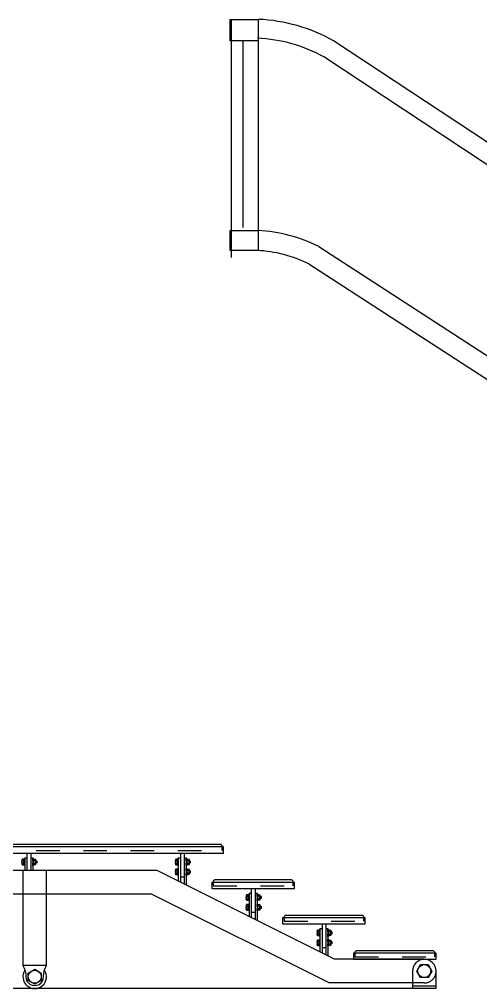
# Model space of a CAD drawing. Header units: millimetres. Extents: x 21.2 to 50.9, y 4.4 to 20.1.
# Drawn here: x 41.139 to 43.092, y 15.482 to 19.587 of the extents above; entities that cross this region are included whole.
import ezdxf

# ---------------------------------------------------------------- set-up
doc = ezdxf.new("R2010")
doc.units = ezdxf.units.MM
doc.linetypes.add('DASHED', pattern=[0.75, 0.5, -0.25])

# ---------------------------------------------------------------- blocks, each defined once
blk = doc.blocks.new('A$C69F00390')
for p, q in [((3944.2, 600), (2944.2, 600)), ((3933.2, 610), (2955.2, 610)), ((3938.2, 605), (3933.2, 610)), ((3938.2, 600), (3938.2, 605)), ((3944.2, 574), (3944.2, 600)), ((2944.2, 574), (3944.2, 574)), ((3091.2, 542), (3097.7, 542)), ((3098.7, 527.8), (3098.7, 544.6)), ((3100.5, 546.1), (3100.5, 526.3)), ((3102.2, 554), (3111.2, 554)), ((3102.2, 554), (3102.2, 500)), ((3111.2, 574), (3111.2, 500)), ((3127.2, 574), (3127.2, 500)), ((3127.2, 554), (3136.2, 554)), ((3136.2, 554), (3136.2, 500)), ((3138, 546.1), (3138, 526.3)), ((3139.7, 527.8), (3139.7, 544.6)), ((3147.2, 542), (3140.7, 542)), ((3148.2, 541.2), (3148.2, 531.6)), ((3148.2, 541.2), (3149.1, 531.2)), ((3150.6, 532), (3150, 540.4)), ((3151.6, 541.2), (3152.4, 531.2)), ((3741.2, 542), (3747.7, 542)), ((3748.7, 527.8), (3748.7, 544.6)), ((3750.5, 546.1), (3750.5, 526.3)), ((3752.2, 554), (3761.2, 554)), ((3752.2, 554), (3752.2, 455)), ((3761.2, 574), (3761.2, 450.5)), ((3777.2, 574), (3777.2, 442.5)), ((3777.2, 554), (3786.2, 554)), ((3786.2, 554), (3786.2, 438)), ((3788, 546.1), (3788, 526.3)), ((3789.7, 527.8), (3789.7, 544.6)), ((3797.2, 542), (3790.7, 542)), ((3798.2, 541.2), (3799.1, 531.2)), ((3798.2, 541.2), (3798.2, 531.6)), ((3800.6, 532), (3800, 540.4)), ((3801.6, 541.2), (3802.4, 531.2)), ((3091.2, 530.4), (3097.7, 530.4)), ((3147.2, 530.4), (3140.7, 530.4)), ((3741.2, 530.4), (3747.7, 530.4)), ((3741.2, 499.9), (3747.7, 499.9)), ((3748.7, 485.7), (3748.7, 502.6)), ((3750.5, 504), (3750.5, 484.3)), ((3788, 504), (3788, 484.3)), ((3789.7, 485.7), (3789.7, 502.6)), ((3797.2, 530.4), (3790.7, 530.4)), ((3797.2, 499.9), (3790.7, 499.9)), ((3798.2, 499.2), (3799.1, 489.2)), ((3798.2, 499.2), (3798.2, 489.5)), ((3800.6, 490), (3800, 498.4)), ((3801.6, 499.2), (3802.4, 489.2)), ((3741.2, 488.4), (3747.7, 488.4)), ((3761.2, 474), (3777.2, 474)), ((3797.2, 488.4), (3790.7, 488.4)), ((4061.2, 424), (4061.2, 300.5)), ((4077.2, 424), (4077.2, 292.5)), ((4041.2, 392), (4047.7, 392)), ((4041.2, 380.4), (4047.7, 380.4)), ((4048.7, 377.8), (4048.7, 394.6)), ((4050.5, 396.1), (4050.5, 376.3)), ((4052.2, 404), (4052.2, 305)), ((4086.2, 404), (4086.2, 288)), ((4088, 396.1), (4088, 376.3)), ((4089.7, 377.8), (4089.7, 394.6)), ((4097.2, 392), (4090.7, 392)), ((4097.2, 380.4), (4090.7, 380.4)), ((4098.2, 391.2), (4099.1, 381.2)), ((4098.2, 391.2), (4098.2, 381.6)), ((4100.6, 382), (4100, 390.4)), ((4101.6, 391.2), (4102.4, 381.2)), ((4041.2, 349.9), (4047.7, 349.9)), ((4041.2, 338.4), (4047.7, 338.4)), ((4048.7, 335.7), (4048.7, 352.6)), ((4050.5, 354), (4050.5, 334.3)), ((4088, 354), (4088, 334.3)), ((4089.7, 335.7), (4089.7, 352.6)), ((4097.2, 349.9), (4090.7, 349.9)), ((4097.2, 338.4), (4090.7, 338.4)), ((4098.2, 349.2), (4099.1, 339.2)), ((4098.2, 349.2), (4098.2, 339.5)), ((4100.6, 340), (4100, 348.4)), ((4101.6, 349.2), (4102.4, 339.2)), ((4352.2, 254), (4352.2, 155)), ((4361.2, 274), (4361.2, 150.5)), ((4377.2, 274), (4377.2, 142.5)), ((4386.2, 254), (4386.2, 138)), ((4341.2, 242), (4347.7, 242)), ((4341.2, 230.4), (4347.7, 230.4)), ((4348.7, 227.8), (4348.7, 244.6)), ((4350.5, 246.1), (4350.5, 226.3)), ((4388, 246.1), (4388, 226.3)), ((4389.7, 227.8), (4389.7, 244.6)), ((4397.2, 242), (4390.7, 242)), ((4397.2, 230.4), (4390.7, 230.4)), ((4398.2, 241.2), (4399.1, 231.2)), ((4398.2, 241.2), (4398.2, 231.6)), ((4400.6, 232), (4400, 240.4)), ((4401.6, 241.2), (4402.4, 231.2)), ((4341.2, 199.9), (4347.7, 199.9)), ((4341.2, 188.4), (4347.7, 188.4)), ((4348.7, 185.7), (4348.7, 202.6)), ((4350.5, 204), (4350.5, 184.3)), ((4388, 204), (4388, 184.3)), ((4389.7, 185.7), (4389.7, 202.6)), ((4397.2, 199.9), (4390.7, 199.9)), ((4397.2, 188.4), (4390.7, 188.4)), ((4398.2, 199.2), (4399.1, 189.2)), ((4398.2, 199.2), (4398.2, 189.5)), ((4400.6, 190), (4400, 198.4)), ((4401.6, 199.2), (4402.4, 189.2)), ((4844.2, 150), (4494.2, 150)), ((4494.2, 150), (4494.2, 124)), ((4494.2, 124), (4844.2, 124)), ((4505.2, 160), (4500.2, 155)), ((4500.2, 155), (4500.2, 150)), ((4833.2, 160), (4505.2, 160)), ((4838.2, 155), (4833.2, 160)), ((4838.2, 150), (4838.2, 155)), ((4844.2, 124), (4844.2, 150)), ((3194.2, 98.2), (3094.2, 98.2)), ((4844.2, 10), (4744.2, 10)), ((4844.2, 0), (0, 0))]:
    blk.add_line(p, q)
at = {"linetype": 'DASHED'}
for points in [[(2950.2, 600), (2950.2, 585), (3938.2, 585), (3938.2, 600)], [(3900.2, 450), (3900.2, 435), (4238.2, 435), (4238.2, 450)], [(4200.2, 300), (4200.2, 285), (4538.2, 285), (4538.2, 300)], [(4500.2, 150), (4500.2, 135), (4838.2, 135), (4838.2, 150)]]:
    blk.add_lwpolyline(points, dxfattribs=at)
for points in [[(3102.2, 540.2), (3102.2, 551.1), (3100.5, 551.1), (3100.5, 546.1), (3098.7, 546.1), (3098.7, 544.6, 0.201578), (3097.6, 547.7), (3091.4, 547.7, 0.196126), (3090.2, 545, 0.196126)], [(3090.2, 545), (3090.2, 545), (3090.2, 527.5, 0.22641), (3091.4, 524.7), (3097.6, 524.6, 0.193582), (3098.7, 527.8), (3098.7, 526.3), (3100.5, 526.3), (3100.5, 521.3), (3102.2, 521.3), (3102.2, 531.4)], [(3090.2, 527.8, -0.219294), (3091.2, 530.4, -0.173205), (3091.2, 542, -0.102242), (3090.2, 544.6)], [(3098.7, 527.8, 0.219294), (3097.7, 530.4, 0.173205), (3097.7, 542, 0.102242), (3098.7, 544.6)], [(3136.2, 540.2), (3136.2, 551.1), (3138, 551.1), (3138, 546.1), (3139.7, 546.1), (3139.7, 544.6, -0.201578), (3140.9, 547.7), (3147.1, 547.7, -0.203722), (3148.2, 544.9), (3148.2, 541.2), (3150, 540.4), (3151.6, 541.2), (3153.2, 540.4), (3153.2, 531.6), (3152.4, 531.2), (3150.6, 532), (3149.1, 531.2), (3148.2, 531.6), (3148.2, 527.5, -0.22641), (3147.1, 524.7), (3140.9, 524.6, -0.193582), (3139.7, 527.8), (3139.7, 526.3), (3138, 526.3), (3138, 521.3), (3136.2, 521.3), (3136.2, 531.4)], [(3139.7, 527.8, -0.219294), (3140.7, 530.4, -0.173205), (3140.7, 542, -0.102242), (3139.7, 544.6)], [(3148.2, 527.8, 0.219294), (3147.2, 530.4, 0.173205), (3147.2, 542, 0.102242), (3148.2, 544.6)], [(3752.2, 540.2), (3752.2, 551.1), (3750.5, 551.1), (3750.5, 546.1), (3748.7, 546.1), (3748.7, 544.6, 0.201578), (3747.6, 547.7), (3741.4, 547.7, 0.196126), (3740.2, 545, 0.196126)], [(3740.2, 545), (3740.2, 545), (3740.2, 527.5, 0.22641), (3741.4, 524.7), (3747.6, 524.6, 0.193582), (3748.7, 527.8), (3748.7, 526.3), (3750.5, 526.3), (3750.5, 521.3), (3752.2, 521.3), (3752.2, 531.4)], [(3740.2, 527.8, -0.219294), (3741.2, 530.4, -0.173205), (3741.2, 542, -0.102242), (3740.2, 544.6)], [(3748.7, 527.8, 0.219294), (3747.7, 530.4, 0.173205), (3747.7, 542, 0.102242), (3748.7, 544.6)], [(3786.2, 540.2), (3786.2, 551.1), (3788, 551.1), (3788, 546.1), (3789.7, 546.1), (3789.7, 544.6, -0.201578), (3790.9, 547.7), (3797.1, 547.7, -0.203722), (3798.2, 544.9), (3798.2, 541.2), (3800, 540.4), (3801.6, 541.2), (3803.2, 540.4), (3803.2, 531.6), (3802.4, 531.2), (3800.6, 532), (3799.1, 531.2), (3798.2, 531.6), (3798.2, 527.5, -0.22641), (3797.1, 524.7), (3790.9, 524.6, -0.193582), (3789.7, 527.8), (3789.7, 526.3), (3788, 526.3), (3788, 521.3), (3786.2, 521.3), (3786.2, 531.4)], [(3789.7, 527.8, -0.219294), (3790.7, 530.4, -0.173205), (3790.7, 542, -0.102242), (3789.7, 544.6)], [(3798.2, 527.8, 0.219294), (3797.2, 530.4, 0.173205), (3797.2, 542, 0.102242), (3798.2, 544.6)], [(3094.2, 500), (3094.2, 98.2, -0.137111), (3106.8, 51.4, 1.036774), (3181.6, 51.4, -0.137111), (3194.2, 98.2), (3194.2, 500)], [(3752.2, 498.2), (3752.2, 509), (3750.5, 509), (3750.5, 504), (3748.7, 504), (3748.7, 502.6, 0.201578), (3747.6, 505.7), (3741.4, 505.7, 0.203722), (3740.2, 502.8), (3740.2, 489.5)], [(3740.2, 485.7, -0.219294), (3741.2, 488.4, -0.173205), (3741.2, 499.9, -0.102242), (3740.2, 502.6)], [(3748.7, 485.7, 0.219294), (3747.7, 488.4, 0.173205), (3747.7, 499.9, 0.102242), (3748.7, 502.6)], [(3786.2, 498.2), (3786.2, 509), (3788, 509), (3788, 504), (3789.7, 504), (3789.7, 502.6, -0.201578), (3790.9, 505.7), (3797.1, 505.7, -0.203722), (3798.2, 502.8), (3798.2, 499.2), (3800, 498.4), (3801.6, 499.2), (3803.2, 498.4), (3803.2, 489.6), (3802.4, 489.2), (3800.6, 490), (3799.1, 489.2), (3798.2, 489.5), (3798.2, 485.5, -0.22641), (3797.1, 482.6), (3790.9, 482.6, -0.193582), (3789.7, 485.7), (3789.7, 484.3), (3788, 484.3), (3788, 479.3), (3786.2, 479.3), (3786.2, 489.4)], [(3789.7, 485.7, -0.219294), (3790.7, 488.4, -0.173205), (3790.7, 499.9, -0.102242), (3789.7, 502.6)], [(3798.2, 485.7, 0.219294), (3797.2, 488.4, 0.173205), (3797.2, 499.9, 0.102242), (3798.2, 502.6)], [(3740.2, 489.5), (3740.2, 489.5), (3740.2, 485.5, 0.22641), (3741.4, 482.6), (3747.6, 482.6, 0.193582), (3748.7, 485.7), (3748.7, 484.3), (3750.5, 484.3), (3750.5, 479.3), (3752.2, 479.3), (3752.2, 489.4)], [(4052.2, 390.2), (4052.2, 401.1), (4050.5, 401.1), (4050.5, 396.1), (4048.7, 396.1), (4048.7, 394.6, 0.201578), (4047.6, 397.7), (4041.4, 397.7, 0.196126), (4040.2, 395, 0.196126)], [(4040.2, 395), (4040.2, 395), (4040.2, 377.5, 0.22641), (4041.4, 374.7), (4047.6, 374.6, 0.193582), (4048.7, 377.8), (4048.7, 376.3), (4050.5, 376.3), (4050.5, 371.3), (4052.2, 371.3), (4052.2, 381.4)], [(4040.2, 377.8, -0.219294), (4041.2, 380.4, -0.173205), (4041.2, 392, -0.102242), (4040.2, 394.6)], [(4048.7, 377.8, 0.219294), (4047.7, 380.4, 0.173205), (4047.7, 392, 0.102242), (4048.7, 394.6)], [(4086.2, 390.2), (4086.2, 401.1), (4088, 401.1), (4088, 396.1), (4089.7, 396.1), (4089.7, 394.6, -0.201578), (4090.9, 397.7), (4097.1, 397.7, -0.203722), (4098.2, 394.9), (4098.2, 391.2), (4100, 390.4), (4101.6, 391.2), (4103.2, 390.4), (4103.2, 381.6), (4102.4, 381.2), (4100.6, 382), (4099.1, 381.2), (4098.2, 381.6), (4098.2, 377.5, -0.22641), (4097.1, 374.7), (4090.9, 374.6, -0.193582), (4089.7, 377.8), (4089.7, 376.3), (4088, 376.3), (4088, 371.3), (4086.2, 371.3), (4086.2, 381.4)], [(4089.7, 377.8, -0.219294), (4090.7, 380.4, -0.173205), (4090.7, 392, -0.102242), (4089.7, 394.6)], [(4098.2, 377.8, 0.219294), (4097.2, 380.4, 0.173205), (4097.2, 392, 0.102242), (4098.2, 394.6)], [(4052.2, 348.2), (4052.2, 359), (4050.5, 359), (4050.5, 354), (4048.7, 354), (4048.7, 352.6, 0.201578), (4047.6, 355.7), (4041.4, 355.7, 0.203722), (4040.2, 352.8), (4040.2, 339.5)], [(4040.2, 335.7, -0.219294), (4041.2, 338.4, -0.173205), (4041.2, 349.9, -0.102242), (4040.2, 352.6)], [(4040.2, 339.5), (4040.2, 339.5), (4040.2, 335.5, 0.22641), (4041.4, 332.6), (4047.6, 332.6, 0.193582), (4048.7, 335.7), (4048.7, 334.3), (4050.5, 334.3), (4050.5, 329.3), (4052.2, 329.3), (4052.2, 339.4)], [(4048.7, 335.7, 0.219294), (4047.7, 338.4, 0.173205), (4047.7, 349.9, 0.102242), (4048.7, 352.6)], [(4086.2, 348.2), (4086.2, 359), (4088, 359), (4088, 354), (4089.7, 354), (4089.7, 352.6, -0.201578), (4090.9, 355.7), (4097.1, 355.7, -0.203722), (4098.2, 352.8), (4098.2, 349.2), (4100, 348.4), (4101.6, 349.2), (4103.2, 348.4), (4103.2, 339.6), (4102.4, 339.2), (4100.6, 340), (4099.1, 339.2), (4098.2, 339.5), (4098.2, 335.5, -0.22641), (4097.1, 332.6), (4090.9, 332.6, -0.193582), (4089.7, 335.7), (4089.7, 334.3), (4088, 334.3), (4088, 329.3), (4086.2, 329.3), (4086.2, 339.4)], [(4089.7, 335.7, -0.219294), (4090.7, 338.4, -0.173205), (4090.7, 349.9, -0.102242), (4089.7, 352.6)], [(4098.2, 335.7, 0.219294), (4097.2, 338.4, 0.173205), (4097.2, 349.9, 0.102242), (4098.2, 352.6)], [(4352.2, 240.2), (4352.2, 251.1), (4350.5, 251.1), (4350.5, 246.1), (4348.7, 246.1), (4348.7, 244.6, 0.201578), (4347.6, 247.7), (4341.4, 247.7, 0.196126), (4340.2, 245, 0.196126)], [(4386.2, 240.2), (4386.2, 251.1), (4388, 251.1), (4388, 246.1), (4389.7, 246.1), (4389.7, 244.6, -0.201578), (4390.9, 247.7), (4397.1, 247.7, -0.203722), (4398.2, 244.9), (4398.2, 241.2), (4400, 240.4), (4401.6, 241.2), (4403.2, 240.4), (4403.2, 231.6), (4402.4, 231.2), (4400.6, 232), (4399.1, 231.2), (4398.2, 231.6), (4398.2, 227.5, -0.22641), (4397.1, 224.7), (4390.9, 224.6, -0.193582), (4389.7, 227.8), (4389.7, 226.3), (4388, 226.3), (4388, 221.3), (4386.2, 221.3), (4386.2, 231.4)], [(4340.2, 245), (4340.2, 245), (4340.2, 227.5, 0.22641), (4341.4, 224.7), (4347.6, 224.6, 0.193582), (4348.7, 227.8), (4348.7, 226.3), (4350.5, 226.3), (4350.5, 221.3), (4352.2, 221.3), (4352.2, 231.4)], [(4340.2, 227.8, -0.219294), (4341.2, 230.4, -0.173205), (4341.2, 242, -0.102242), (4340.2, 244.6)], [(4352.2, 198.2), (4352.2, 209), (4350.5, 209), (4350.5, 204), (4348.7, 204), (4348.7, 202.6, 0.201578), (4347.6, 205.7), (4341.4, 205.7, 0.203722), (4340.2, 202.8), (4340.2, 189.5)], [(4348.7, 227.8, 0.219294), (4347.7, 230.4, 0.173205), (4347.7, 242, 0.102242), (4348.7, 244.6)], [(4386.2, 198.2), (4386.2, 209), (4388, 209), (4388, 204), (4389.7, 204), (4389.7, 202.6, -0.201578), (4390.9, 205.7), (4397.1, 205.7, -0.203722), (4398.2, 202.8), (4398.2, 199.2), (4400, 198.4), (4401.6, 199.2), (4403.2, 198.4), (4403.2, 189.6), (4402.4, 189.2), (4400.6, 190), (4399.1, 189.2), (4398.2, 189.5), (4398.2, 185.5, -0.22641), (4397.1, 182.6), (4390.9, 182.6, -0.193582), (4389.7, 185.7), (4389.7, 184.3), (4388, 184.3), (4388, 179.3), (4386.2, 179.3), (4386.2, 189.4)], [(4389.7, 227.8, -0.219294), (4390.7, 230.4, -0.173205), (4390.7, 242, -0.102242), (4389.7, 244.6)], [(4398.2, 227.8, 0.219294), (4397.2, 230.4, 0.173205), (4397.2, 242, 0.102242), (4398.2, 244.6)], [(4340.2, 185.7, -0.219294), (4341.2, 188.4, -0.173205), (4341.2, 199.9, -0.102242), (4340.2, 202.6)], [(4340.2, 189.5), (4340.2, 189.5), (4340.2, 185.5, 0.22641), (4341.4, 182.6), (4347.6, 182.6, 0.193582), (4348.7, 185.7), (4348.7, 184.3), (4350.5, 184.3), (4350.5, 179.3), (4352.2, 179.3), (4352.2, 189.4)], [(4348.7, 185.7, 0.219294), (4347.7, 188.4, 0.173205), (4347.7, 199.9, 0.102242), (4348.7, 202.6)], [(4389.7, 185.7, -0.219294), (4390.7, 188.4, -0.173205), (4390.7, 199.9, -0.102242), (4389.7, 202.6)], [(4398.2, 185.7, 0.219294), (4397.2, 188.4, 0.173205), (4397.2, 199.9, 0.102242), (4398.2, 202.6)], [(4844.2, 0), (4844.2, 74, 1), (4744.2, 74), (4744.2, 0)]]:
    blk.add_lwpolyline(points, format="xyb")
for points in [[(4794.2, 124), (4414.2, 124), (3662.2, 500), (2944.2, 500)], [(4238.2, 450), (4238.2, 455), (4233.2, 460), (3905.2, 460), (3900.2, 455), (3900.2, 450)], [(4744.2, 24), (4390.6, 24), (3638.6, 400), (2944.2, 400)], [(4052.2, 404), (4061.2, 404)], [(4077.2, 404), (4086.2, 404)], [(4061.2, 324), (4077.2, 324)], [(4538.2, 300), (4538.2, 305), (4533.2, 310), (4205.2, 310), (4200.2, 305), (4200.2, 300)], [(4352.2, 254), (4361.2, 254)], [(4377.2, 254), (4386.2, 254)], [(4361.2, 174), (4377.2, 174)]]:
    blk.add_lwpolyline(points)
for points in [[(3894.2, 450), (3894.2, 424), (4244.2, 424), (4244.2, 450)], [(4194.2, 300), (4194.2, 274), (4544.2, 274), (4544.2, 300)], [(4810.1, 101.5), (4826, 74), (4810.1, 46.5), (4778.3, 46.5), (4762.5, 74), (4778.3, 101.5)], [(3171.7, 34.1), (3144.2, 18.2), (3116.7, 34.1), (3116.7, 65.9), (3144.2, 81.8), (3171.7, 65.9)]]:
    blk.add_lwpolyline(points, close=True)
blk.add_lwpolyline([(4844.2, 74, -0.414214), (4794.2, 24), (4744.2, 24)], format="xyb", dxfattribs=at)
for centre in [(4794.2, 74), (3144.2, 50)]:
    blk.add_circle(centre, 27.5)
blk.add_arc((3144.2, 50), 50, 145.5369, 34.4631)
blk = doc.blocks.new('A$C34785763')
at = {"linetype": 'Continuous'}
for p, q in [((0, 3888.2), (0, 3978.9)), ((0, 3978.9), (118.1, 3978.9)), ((4.1, 3978.9), (4.1, 2971)), ((118.1, 3978.9), (118.1, 3888.2)), ((118.1, 3888.2), (0, 3888.2)), ((54.5, 3097.5), (54.5, 3888.2)), ((118.1, 3888.2), (118.1, 3084.6)), ((1432.2, 3231.3), (437.6, 3888.1)), ((1363.8, 3180.6), (396.1, 3819.7)), ((1658.9, 3100.7), (1378.8, 3266.6)), ((0, 3000), (0, 3084.6)), ((0, 3084.6), (118.1, 3084.6)), ((118.1, 3084.6), (118.1, 3000)), ((118.1, 3000), (0, 3000)), ((374.6, 3017.2), (1356.5, 2379.9)), ((2986.7, 0), (2986.7, 3000)), ((332.6, 2943.7), (1418.5, 2238.8)), ((2158.5, 2952.3), (2986.7, 2952.3)), ((2900.7, 990), (2900.7, 2952.3)), ((2986.7, 2145), (2986.7, 2952.3)), ((2158.5, 2894.3), (2900.7, 2894.3)), ((2468.7, 2236), (2468.7, 2834)), ((2468.7, 2834), (2900.7, 2834)), ((2900.7, 2834), (2900.7, 2236)), ((2512.7, 2236), (2512.7, 2790)), ((2512.7, 2790), (2866.7, 2790)), ((2866.7, 2790), (2512.7, 2790)), ((2512.7, 2790), (2512.7, 2236)), ((2515.1, 2236), (2515.1, 2790)), ((2516.2, 2236), (2516.2, 2790)), ((2517.8, 2236), (2517.8, 2790)), ((2520.2, 2236), (2520.2, 2790)), ((2523.7, 2236), (2523.7, 2790)), ((2528.9, 2236), (2528.9, 2790)), ((2536.5, 2236), (2536.5, 2790)), ((2547.7, 2236), (2547.7, 2790)), ((2564.2, 2236), (2564.2, 2790)), ((2588.4, 2236), (2588.4, 2790)), ((2624, 2236), (2624, 2790)), ((2676.4, 2236), (2676.4, 2790)), ((2753.4, 2236), (2753.4, 2790)), ((2866.7, 2790), (2866.7, 2236)), ((2866.7, 2236), (2866.7, 2790)), ((1769.2, 1296.3), (1769.2, 2505)), ((1876.7, 1374.7), (1876.7, 2505)), ((2417.7, 2145), (2417.7, 2228)), ((2417.7, 2228), (2900.7, 2228)), ((2900.7, 2236), (2468.7, 2236)), ((2900.7, 2228), (2505.7, 2228)), ((2866.7, 2236), (2512.7, 2236)), ((2512.7, 2236), (2866.7, 2236)), ((1876.7, 2145), (2900.7, 2145)), ((2986.7, 0), (2986.7, 2145)), ((1876.7, 1980), (2900.7, 1980)), ((1876.7, 1980), (2900.7, 1980)), ((1711.7, 1847.1), (1711.7, 1137.1)), ((1876.7, 1815), (2900.7, 1815)), ((1876.7, 1650), (2900.7, 1650)), ((1876.7, 1485), (2900.7, 1485)), ((1876.7, 1390), (1876.7, 495)), ((1876.7, 1320), (2900.7, 1320)), ((1876.7, 1155), (2900.7, 1155)), ((1876.7, 990), (2900.7, 990)), ((2900.7, 994), (2883.7, 994)), ((2883.7, 994), (2883.7, 909)), ((2900.7, 994), (2986.7, 994)), ((1676.7, 985), (1576.7, 985)), ((1576.7, 985), (1576.7, 908)), ((1676.7, 908), (1676.7, 985)), ((1576.7, 908), (1676.7, 908)), ((1576.7, 908), (1676.7, 908)), ((1611.8, 79), (1611.8, 908)), ((1611.8, 908), (1630.7, 908)), ((1630.7, 908), (1630.7, 79)), ((2883.7, 909), (2986.7, 909)), ((2922.7, 909), (2922.7, 0)), ((1876.7, 825), (2922.7, 825)), ((1876.7, 660), (2922.7, 660)), ((2922.7, 495), (1876.7, 495)), ((1876.7, 495), (1876.7, 332)), ((2922.7, 332), (1837.7, 332)), ((1837.7, 332), (1837.7, 165)), ((1876.7, 332), (2922.7, 332)), ((2922.7, 166.8), (1778.7, 166.8)), ((1778.7, 166.8), (1778.7, 0)), ((1837.7, 165), (2922.7, 165)), ((2986.7, 165), (2986.7, 0)), ((1576.7, 0), (1576.7, 79)), ((1576.7, 79), (1676.7, 79)), ((1630.7, 79), (1611.8, 79)), ((1676.7, 79), (1676.7, 0)), ((1676.7, 0), (1576.7, 0)), ((1778.7, 0), (2922.7, 0)), ((1916.9, 0), (1876.7, 0))]:
    blk.add_line(p, q, dxfattribs=at)
for centre, radius, start, end in [((87.8, 3264), 715.5, 60.7303, 87.5802), ((87.8, 3264), 635.5, 60.9853, 87.5802), ((806, 2490.7), 963.3, 0.8529, 55.3621), ((977.3, 2453.7), 900.9, 3.2627, 59.6683), ((816.2, 2388), 963.3, 8.7736, 55.3621), ((86.1, 2441.6), 643.8, 63.3831, 87.1562), ((2172.9, 3915.5), 963.3, 237.7595, 269.1471), ((2172.9, 3857.5), 963.3, 237.7595, 269.1471), ((86.1, 2441.6), 559.3, 63.8481, 87.1562), ((808.9, 1587.3), 963.3, 0.8529, 58.6626), ((819.2, 1484.6), 963.3, 8.7736, 51.5258), ((1382.2, 1382.3), 494.6, 306.5495, 0.8877), ((1436.2, 1287.3), 449.1, 302.3815, 11.222), ((1282.2, 1382.3), 494.6, 306.5495, 349.9784), ((314.9, 955.6), 1619.6, 327.2308, 344.6545), ((841.6, 625.3), 1043.3, 323.1748, 352.8238)]:
    blk.add_arc(centre, radius, start, end, dxfattribs=at)

msp = doc.modelspace()

# ---------------------------------------------------------------- block references
at = {"xscale": 0.001, "yscale": 0.001, "zscale": 0.001}
for name, p in [('A$C34785763', (42.0321, 15.6083)), ('A$C69F00390', (38.0595, 15.4824))]:
    msp.add_blockref(name, p, dxfattribs=at)

doc.saveas('drawing.dxf')
